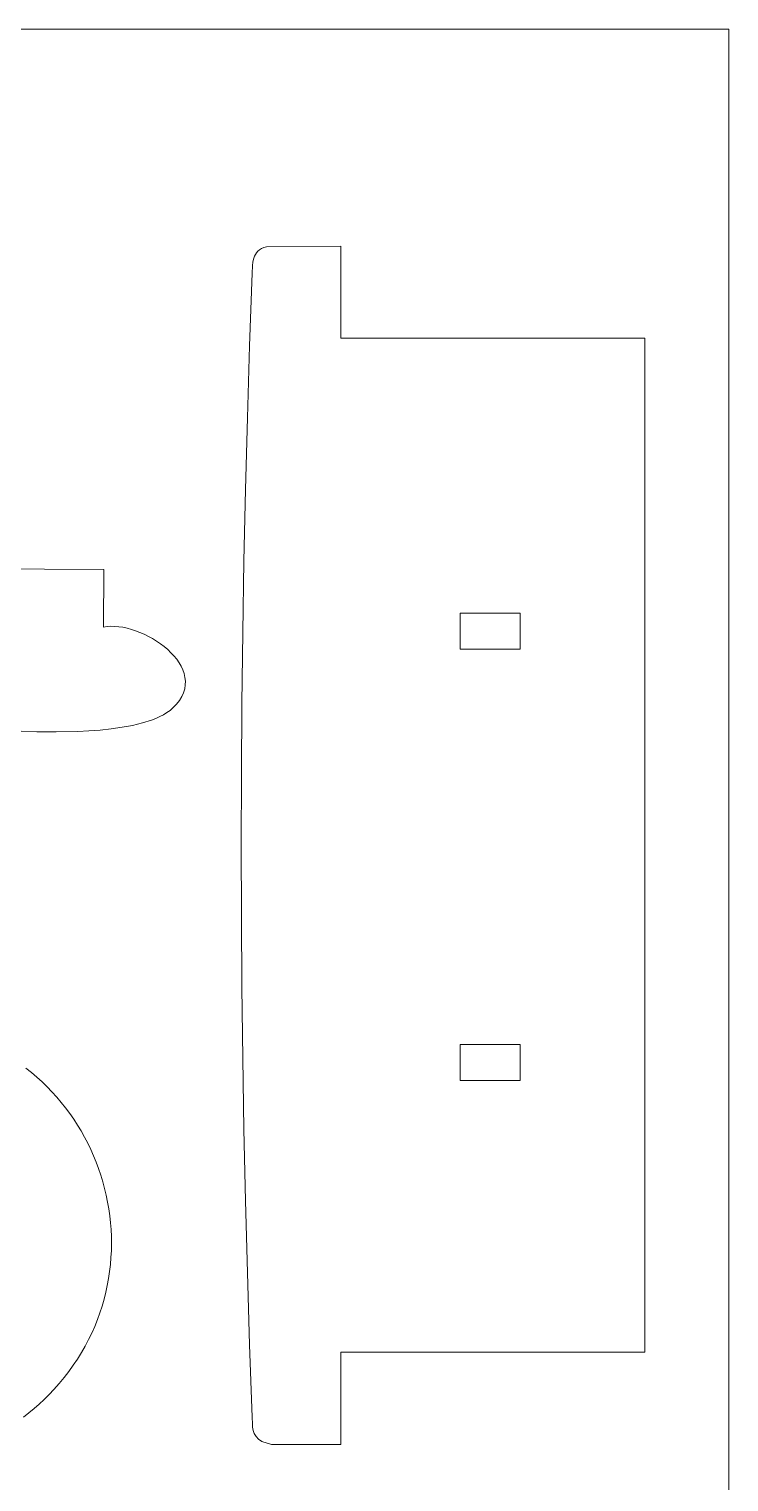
# Model space of a CAD drawing. Header units: centimetres. Extents: x -43.9 to 43.9, y -33.6 to 33.6.
# Drawn here: x 38.05 to 43.94, y -0.58 to 11.65 of the extents above; entities that cross this region are included whole.
import ezdxf

# ---------------------------------------------------------------- set-up
doc = ezdxf.new("R2010")
doc.units = ezdxf.units.CM
doc.header["$MEASUREMENT"] = 0
doc.layers.add('Camada 1', color=7, linetype='Continuous')

msp = doc.modelspace()

# ---------------------------------------------------------------- linework, layer by layer
at = {"layer": 'Camada 1', "color": 4, "lineweight": 9}
for points in [[(-25.07839, 11.64976), (-25.07839, 11.64976), (43.9416, 11.64976), (43.9416, 11.64976)], [(43.9416, 11.64976), (43.9416, 11.64976), (43.9416, -33.57024), (43.9416, -33.57024)]]:
    msp.add_open_spline(points, degree=3, dxfattribs=at)
at = {"layer": 'Camada 1', "color": 3, "lineweight": 9}
for points in [[(39.98965, 9.79082), (39.98965, 9.79082), (39.97576, 9.77912), (39.97576, 9.77912)], [(40.00606, 9.80119), (40.00606, 9.80119), (39.98965, 9.79082), (39.98965, 9.79082)], [(40.02521, 9.81008), (40.02521, 9.81008), (40.00606, 9.80119), (40.00606, 9.80119)], [(40.04732, 9.8173), (40.04732, 9.8173), (40.02521, 9.81008), (40.02521, 9.81008)], [(40.67301, 9.82281), (40.67301, 9.82281), (40.04732, 9.8173), (40.04732, 9.8173)], [(40.67301, 9.04786), (40.67301, 9.04786), (40.67301, 9.82281), (40.67301, 9.82281)], [(39.93333, 9.69029), (39.93333, 9.69029), (39.92959, 9.65748), (39.92959, 9.65748)], [(39.94112, 9.72236), (39.94112, 9.72236), (39.93333, 9.69029), (39.93333, 9.69029)], [(39.94707, 9.73772), (39.94707, 9.73772), (39.94112, 9.72236), (39.94112, 9.72236)], [(39.95469, 9.75241), (39.95469, 9.75241), (39.94707, 9.73772), (39.94707, 9.73772)], [(39.96418, 9.76627), (39.96418, 9.76627), (39.95469, 9.75241), (39.95469, 9.75241)], [(39.97576, 9.77912), (39.97576, 9.77912), (39.96418, 9.76627), (39.96418, 9.76627)], [(39.92737, 9.59495), (39.92737, 9.59495), (39.90586, 8.98406), (39.90586, 8.98406)], [(39.92959, 9.65748), (39.92959, 9.65748), (39.92737, 9.59495), (39.92737, 9.59495)], [(39.90586, 8.98406), (39.90586, 8.98406), (39.88722, 8.37673), (39.88722, 8.37673)], [(43.23214, 9.04786), (43.23214, 9.04786), (40.67301, 9.04786), (40.67301, 9.04786)], [(43.23214, 0.5104), (43.23214, 0.5104), (43.23214, 9.04786), (43.23214, 9.04786)], [(39.88722, 8.37673), (39.88722, 8.37673), (39.87144, 7.77245), (39.87144, 7.77245)], [(39.87144, 7.77245), (39.87144, 7.77245), (39.85852, 7.17072), (39.85852, 7.17072)], [(38.67885, 7.0999), (38.67885, 7.0999), (36.67536, 7.11097), (36.67536, 7.11097)], [(38.67597, 6.61452), (38.67597, 6.61452), (38.67885, 7.0999), (38.67885, 7.0999)], [(39.85852, 7.17072), (39.85852, 7.17072), (39.84847, 6.571), (39.84847, 6.571)], [(38.70562, 6.61957), (38.70562, 6.61957), (38.67597, 6.61452), (38.67597, 6.61452)], [(38.73693, 6.62189), (38.73693, 6.62189), (38.70562, 6.61957), (38.70562, 6.61957)], [(38.76967, 6.62159), (38.76967, 6.62159), (38.73693, 6.62189), (38.73693, 6.62189)], [(38.8036, 6.61878), (38.8036, 6.61878), (38.76967, 6.62159), (38.76967, 6.62159)], [(38.83849, 6.61356), (38.83849, 6.61356), (38.8036, 6.61878), (38.8036, 6.61878)], [(38.87408, 6.60602), (38.87408, 6.60602), (38.83849, 6.61356), (38.83849, 6.61356)], [(38.91014, 6.59628), (38.91014, 6.59628), (38.87408, 6.60602), (38.87408, 6.60602)], [(38.94644, 6.58443), (38.94644, 6.58443), (38.91014, 6.59628), (38.91014, 6.59628)], [(38.98272, 6.57057), (38.98272, 6.57057), (38.94644, 6.58443), (38.94644, 6.58443)], [(39.01874, 6.55482), (39.01874, 6.55482), (38.98272, 6.57057), (38.98272, 6.57057)], [(39.05427, 6.53727), (39.05427, 6.53727), (39.01874, 6.55482), (39.01874, 6.55482)], [(39.08907, 6.51801), (39.08907, 6.51801), (39.05427, 6.53727), (39.05427, 6.53727)], [(39.12289, 6.49716), (39.12289, 6.49716), (39.08907, 6.51801), (39.08907, 6.51801)], [(39.1555, 6.47483), (39.1555, 6.47483), (39.12289, 6.49716), (39.12289, 6.49716)], [(39.84847, 6.571), (39.84847, 6.571), (39.84129, 5.97281), (39.84129, 5.97281)], [(39.18665, 6.45111), (39.18665, 6.45111), (39.1555, 6.47483), (39.1555, 6.47483)], [(39.2161, 6.4261), (39.2161, 6.4261), (39.18665, 6.45111), (39.18665, 6.45111)], [(39.24362, 6.39989), (39.24362, 6.39989), (39.2161, 6.4261), (39.2161, 6.4261)], [(39.26895, 6.37262), (39.26895, 6.37262), (39.24362, 6.39989), (39.24362, 6.39989)], [(39.29187, 6.34437), (39.29187, 6.34437), (39.26895, 6.37262), (39.26895, 6.37262)], [(39.31212, 6.31522), (39.31212, 6.31522), (39.29187, 6.34437), (39.29187, 6.34437)], [(39.32947, 6.28532), (39.32947, 6.28532), (39.31212, 6.31522), (39.31212, 6.31522)], [(39.34368, 6.25474), (39.34368, 6.25474), (39.32947, 6.28532), (39.32947, 6.28532)], [(39.35451, 6.22358), (39.35451, 6.22358), (39.34368, 6.25474), (39.34368, 6.25474)], [(39.36171, 6.19196), (39.36171, 6.19196), (39.35451, 6.22358), (39.35451, 6.22358)], [(39.35918, 6.09534), (39.35918, 6.09534), (39.36429, 6.12774), (39.36429, 6.12774)], [(39.36506, 6.15999), (39.36506, 6.15999), (39.36171, 6.19196), (39.36171, 6.19196)], [(39.36429, 6.12774), (39.36429, 6.12774), (39.36506, 6.15999), (39.36506, 6.15999)], [(39.29047, 5.96615), (39.29047, 5.96615), (39.31537, 5.99817), (39.31537, 5.99817)], [(39.31537, 5.99817), (39.31537, 5.99817), (39.33496, 6.03045), (39.33496, 6.03045)], [(39.33496, 6.03045), (39.33496, 6.03045), (39.34948, 6.06287), (39.34948, 6.06287)], [(39.34948, 6.06287), (39.34948, 6.06287), (39.35918, 6.09534), (39.35918, 6.09534)], [(39.14995, 5.86167), (39.14995, 5.86167), (39.18127, 5.87794), (39.18127, 5.87794)], [(39.18127, 5.87794), (39.18127, 5.87794), (39.21018, 5.89548), (39.21018, 5.89548)], [(39.21018, 5.89548), (39.21018, 5.89548), (39.23649, 5.9143), (39.23649, 5.9143)], [(39.23649, 5.9143), (39.23649, 5.9143), (39.26001, 5.93448), (39.26001, 5.93448)], [(39.26001, 5.93448), (39.26001, 5.93448), (39.29047, 5.96615), (39.29047, 5.96615)], [(39.84129, 5.97281), (39.84129, 5.97281), (39.83697, 5.37565), (39.83697, 5.37565)], [(38.64691, 5.74855), (38.64691, 5.74855), (38.74077, 5.75848), (38.74077, 5.75848)], [(38.74077, 5.75848), (38.74077, 5.75848), (38.83243, 5.77151), (38.83243, 5.77151)], [(38.83243, 5.77151), (38.83243, 5.77151), (38.92057, 5.78799), (38.92057, 5.78799)], [(38.92057, 5.78799), (38.92057, 5.78799), (39.00377, 5.80828), (39.00377, 5.80828)], [(39.00377, 5.80828), (39.00377, 5.80828), (39.08068, 5.83273), (39.08068, 5.83273)], [(39.08068, 5.83273), (39.08068, 5.83273), (39.11636, 5.84661), (39.11636, 5.84661)], [(39.11636, 5.84661), (39.11636, 5.84661), (39.14995, 5.86167), (39.14995, 5.86167)], [(37.98192, 5.73843), (37.98192, 5.73843), (38.1147, 5.73433), (38.1147, 5.73433)], [(38.1147, 5.73433), (38.1147, 5.73433), (38.27709, 5.73277), (38.27709, 5.73277)], [(38.27709, 5.73277), (38.27709, 5.73277), (38.45814, 5.73658), (38.45814, 5.73658)], [(38.45814, 5.73658), (38.45814, 5.73658), (38.55225, 5.74136), (38.55225, 5.74136)], [(38.55225, 5.74136), (38.55225, 5.74136), (38.64691, 5.74855), (38.64691, 5.74855)], [(39.83697, 5.37565), (39.83697, 5.37565), (39.83553, 4.77898), (39.83553, 4.77898)], [(39.83553, 4.77898), (39.83553, 4.77898), (39.83695, 4.18233), (39.83695, 4.18233)], [(39.83695, 4.18233), (39.83695, 4.18233), (39.84125, 3.58515), (39.84125, 3.58515)], [(39.84125, 3.58515), (39.84125, 3.58515), (39.84841, 2.98697), (39.84841, 2.98697)], [(39.84841, 2.98697), (39.84841, 2.98697), (39.85845, 2.38726), (39.85845, 2.38726)], [(38.0214, 2.90236), (38.0214, 2.90236), (38.06837, 2.86513), (38.06837, 2.86513)], [(38.06837, 2.86513), (38.06837, 2.86513), (38.11391, 2.8265), (38.11391, 2.8265)], [(38.11391, 2.8265), (38.11391, 2.8265), (38.15799, 2.78651), (38.15799, 2.78651)], [(38.15799, 2.78651), (38.15799, 2.78651), (38.2006, 2.74521), (38.2006, 2.74521)], [(38.2006, 2.74521), (38.2006, 2.74521), (38.24173, 2.70265), (38.24173, 2.70265)], [(38.24173, 2.70265), (38.24173, 2.70265), (38.28137, 2.65888), (38.28137, 2.65888)], [(38.28137, 2.65888), (38.28137, 2.65888), (38.31947, 2.61393), (38.31947, 2.61393)], [(38.31947, 2.61393), (38.31947, 2.61393), (38.35605, 2.56787), (38.35605, 2.56787)], [(38.35605, 2.56787), (38.35605, 2.56787), (38.39109, 2.52074), (38.39109, 2.52074)], [(38.39109, 2.52074), (38.39109, 2.52074), (38.42456, 2.47258), (38.42456, 2.47258)], [(38.42456, 2.47258), (38.42456, 2.47258), (38.45645, 2.42344), (38.45645, 2.42344)], [(38.45645, 2.42344), (38.45645, 2.42344), (38.48675, 2.37337), (38.48675, 2.37337)], [(38.48675, 2.37337), (38.48675, 2.37337), (38.51543, 2.32242), (38.51543, 2.32242)], [(39.85845, 2.38726), (39.85845, 2.38726), (39.87136, 1.78551), (39.87136, 1.78551)], [(38.51543, 2.32242), (38.51543, 2.32242), (38.54249, 2.27063), (38.54249, 2.27063)], [(38.54249, 2.27063), (38.54249, 2.27063), (38.56791, 2.21805), (38.56791, 2.21805)], [(38.56791, 2.21805), (38.56791, 2.21805), (38.59167, 2.16473), (38.59167, 2.16473)], [(38.59167, 2.16473), (38.59167, 2.16473), (38.61377, 2.11072), (38.61377, 2.11072)], [(38.61377, 2.11072), (38.61377, 2.11072), (38.63417, 2.05605), (38.63417, 2.05605)], [(38.63417, 2.05605), (38.63417, 2.05605), (38.65286, 2.00078), (38.65286, 2.00078)], [(38.65286, 2.00078), (38.65286, 2.00078), (38.66985, 1.94496), (38.66985, 1.94496)], [(38.66985, 1.94496), (38.66985, 1.94496), (38.68509, 1.88864), (38.68509, 1.88864)], [(38.68509, 1.88864), (38.68509, 1.88864), (38.69858, 1.83185), (38.69858, 1.83185)], [(38.69858, 1.83185), (38.69858, 1.83185), (38.71031, 1.77465), (38.71031, 1.77465)], [(38.71031, 1.77465), (38.71031, 1.77465), (38.72025, 1.71709), (38.72025, 1.71709)], [(38.72025, 1.71709), (38.72025, 1.71709), (38.72839, 1.65921), (38.72839, 1.65921)], [(39.87136, 1.78551), (39.87136, 1.78551), (39.88716, 1.18124), (39.88716, 1.18124)], [(38.72839, 1.65921), (38.72839, 1.65921), (38.73474, 1.60105), (38.73474, 1.60105)], [(38.73474, 1.60105), (38.73474, 1.60105), (38.73923, 1.54267), (38.73923, 1.54267)], [(38.73923, 1.54267), (38.73923, 1.54267), (38.74189, 1.48412), (38.74189, 1.48412)], [(38.74189, 1.48412), (38.74189, 1.48412), (38.74269, 1.42543), (38.74269, 1.42543)], [(38.74161, 1.36667), (38.74161, 1.36667), (38.73864, 1.30786), (38.73864, 1.30786)], [(38.74269, 1.42543), (38.74269, 1.42543), (38.74161, 1.36667), (38.74161, 1.36667)], [(38.73376, 1.24907), (38.73376, 1.24907), (38.72697, 1.19035), (38.72697, 1.19035)], [(38.73864, 1.30786), (38.73864, 1.30786), (38.73376, 1.24907), (38.73376, 1.24907)], [(38.71822, 1.13172), (38.71822, 1.13172), (38.70753, 1.07325), (38.70753, 1.07325)], [(38.72697, 1.19035), (38.72697, 1.19035), (38.71822, 1.13172), (38.71822, 1.13172)], [(39.88716, 1.18124), (39.88716, 1.18124), (39.90583, 0.57392), (39.90583, 0.57392)], [(38.69486, 1.01498), (38.69486, 1.01498), (38.68021, 0.95695), (38.68021, 0.95695)], [(38.70753, 1.07325), (38.70753, 1.07325), (38.69486, 1.01498), (38.69486, 1.01498)], [(38.66356, 0.89923), (38.66356, 0.89923), (38.64489, 0.84183), (38.64489, 0.84183)], [(38.68021, 0.95695), (38.68021, 0.95695), (38.66356, 0.89923), (38.66356, 0.89923)], [(38.6242, 0.78484), (38.6242, 0.78484), (38.60144, 0.72828), (38.60144, 0.72828)], [(38.64489, 0.84183), (38.64489, 0.84183), (38.6242, 0.78484), (38.6242, 0.78484)], [(38.54974, 0.61665), (38.54974, 0.61665), (38.52075, 0.56168), (38.52075, 0.56168)], [(38.57663, 0.6722), (38.57663, 0.6722), (38.54974, 0.61665), (38.54974, 0.61665)], [(38.60144, 0.72828), (38.60144, 0.72828), (38.57663, 0.6722), (38.57663, 0.6722)], [(38.48966, 0.50733), (38.48966, 0.50733), (38.45643, 0.45365), (38.45643, 0.45365)], [(38.52075, 0.56168), (38.52075, 0.56168), (38.48966, 0.50733), (38.48966, 0.50733)], [(39.90583, 0.57392), (39.90583, 0.57392), (39.92737, -0.03697), (39.92737, -0.03697)], [(40.67301, -0.26543), (40.67301, -0.26543), (40.67301, 0.5104), (40.67301, 0.5104)], [(40.67301, 0.5104), (40.67301, 0.5104), (43.23214, 0.5104), (43.23214, 0.5104)], [(38.42105, 0.4007), (38.42105, 0.4007), (38.38353, 0.34852), (38.38353, 0.34852)], [(38.45643, 0.45365), (38.45643, 0.45365), (38.42105, 0.4007), (38.42105, 0.4007)], [(38.30194, 0.24663), (38.30194, 0.24663), (38.25784, 0.19702), (38.25784, 0.19702)], [(38.34383, 0.29714), (38.34383, 0.29714), (38.30194, 0.24663), (38.30194, 0.24663)], [(38.38353, 0.34852), (38.38353, 0.34852), (38.34383, 0.29714), (38.34383, 0.29714)], [(38.21744, 0.15442), (38.21744, 0.15442), (38.17608, 0.11339), (38.17608, 0.11339)], [(38.25784, 0.19702), (38.25784, 0.19702), (38.21744, 0.15442), (38.21744, 0.15442)], [(38.09052, 0.036), (38.09052, 0.036), (38.0014, -0.03509), (38.0014, -0.03509)], [(38.13376, 0.07391), (38.13376, 0.07391), (38.09052, 0.036), (38.09052, 0.036)], [(38.17608, 0.11339), (38.17608, 0.11339), (38.13376, 0.07391), (38.13376, 0.07391)], [(39.92737, -0.03697), (39.92737, -0.03697), (39.92895, -0.09287), (39.92895, -0.09287)], [(39.92895, -0.09287), (39.92895, -0.09287), (39.93129, -0.12066), (39.93129, -0.12066)], [(39.93129, -0.12066), (39.93129, -0.12066), (39.93637, -0.14781), (39.93637, -0.14781)], [(39.93637, -0.14781), (39.93637, -0.14781), (39.94547, -0.17388), (39.94547, -0.17388)], [(39.94547, -0.17388), (39.94547, -0.17388), (39.95984, -0.19848), (39.95984, -0.19848)], [(39.95984, -0.19848), (39.95984, -0.19848), (39.98077, -0.22117), (39.98077, -0.22117)], [(39.98077, -0.22117), (39.98077, -0.22117), (40.00955, -0.24157), (40.00955, -0.24157)], [(40.00955, -0.24157), (40.00955, -0.24157), (40.08921, -0.26543), (40.08921, -0.26543)], [(40.08921, -0.26543), (40.08921, -0.26543), (40.67301, -0.26543), (40.67301, -0.26543)]]:
    msp.add_open_spline(points, degree=3, dxfattribs=at)
at = {"layer": 'Camada 1', "lineweight": 9}
for points in [[(41.67918, 6.73181), (41.67918, 6.73181), (42.18491, 6.73181), (42.18491, 6.73181)], [(41.67918, 6.42837), (41.67918, 6.42837), (41.67918, 6.73181), (41.67918, 6.73181)], [(42.18491, 6.73181), (42.18491, 6.73181), (42.18491, 6.42837), (42.18491, 6.42837)], [(42.18491, 6.42837), (42.18491, 6.42837), (41.67918, 6.42837), (41.67918, 6.42837)], [(41.67918, 2.79694), (41.67918, 2.79694), (41.67918, 3.10039), (41.67918, 3.10039)], [(41.67918, 3.10039), (41.67918, 3.10039), (42.18491, 3.10039), (42.18491, 3.10039)], [(42.18491, 3.10039), (42.18491, 3.10039), (42.18491, 2.79694), (42.18491, 2.79694)], [(42.18491, 2.79694), (42.18491, 2.79694), (41.67918, 2.79694), (41.67918, 2.79694)]]:
    msp.add_open_spline(points, degree=3, dxfattribs=at)

doc.saveas('drawing.dxf')
